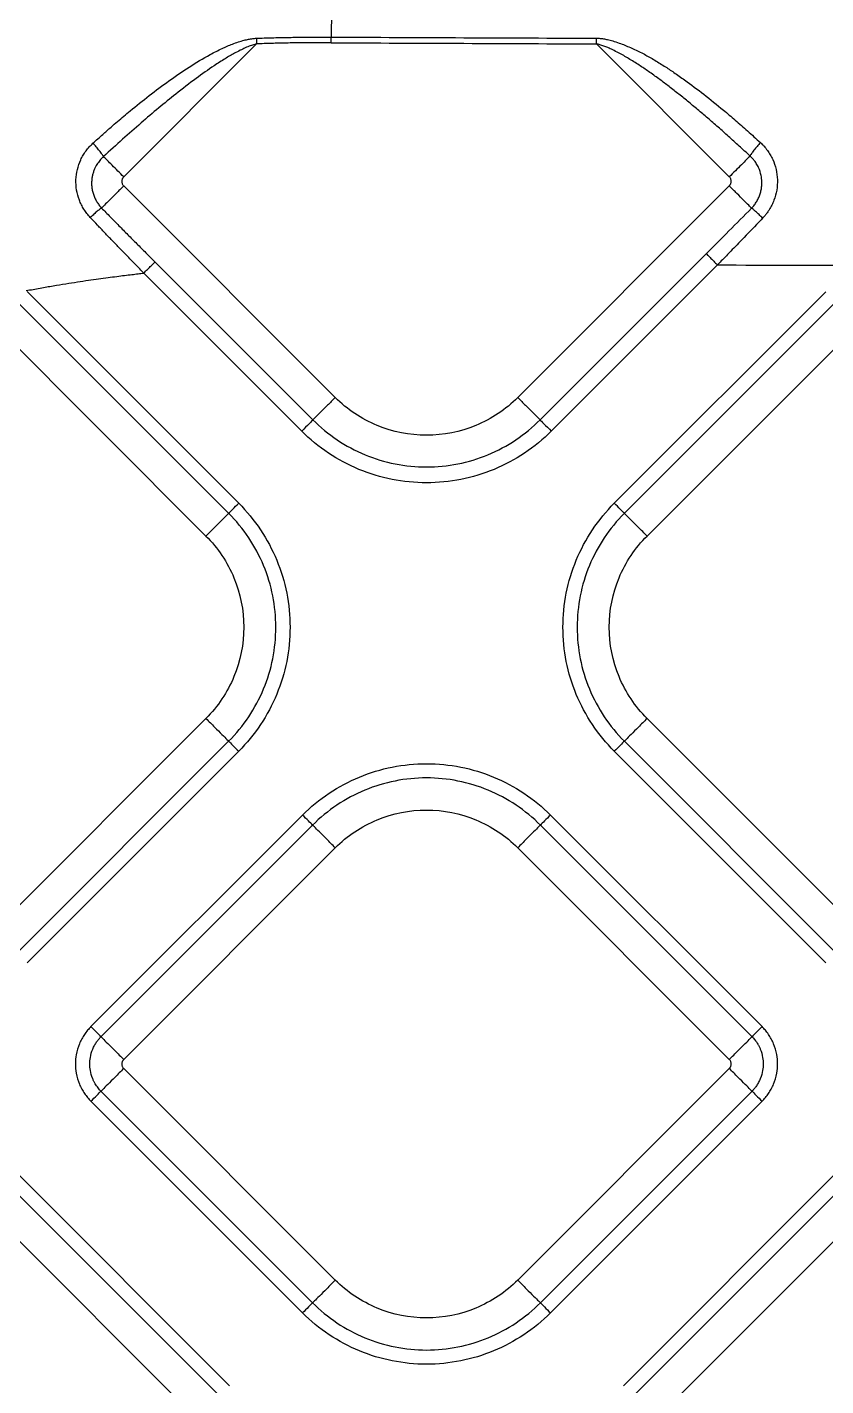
# Model space of a CAD drawing. Extents: x 525 to 609, y 649 to 778.
# Drawn here: x 565.868 to 568.355, y 700.875 to 705.105 of the extents above; entities that cross this region are included whole.
import ezdxf

# ---------------------------------------------------------------- set-up
doc = ezdxf.new("R2010")
doc.units = 0
doc.header["$MEASUREMENT"] = 0
doc.layers.add('1', color=4, linetype='Continuous')

# ---------------------------------------------------------------- blocks, each defined once
blk = doc.blocks.new('JETSETTER')
at = {"layer": '1', "color": 3, "linetype": 'Continuous', "lineweight": 25}
for p, q in [((41.4549, 35.9287), (41.041, 35.5147)), ((42.9268, 35.5147), (42.5129, 35.9287)), ((41.6998, 34.8276), (41.041, 35.4865)), ((42.9268, 35.4865), (42.268, 34.8276)), ((41.1384, 35.2496), (41.6301, 34.7579)), ((42.3377, 34.7579), (42.8551, 35.2753)), ((42.3726, 34.723), (42.8899, 35.2404)), ((41.1035, 35.2148), (41.5953, 34.723)), ((41.3991, 34.4984), (40.7404, 35.1572)), ((43.2274, 35.1571), (42.5687, 34.4984)), ((41.3678, 34.4671), (40.709, 35.126)), ((43.2588, 35.1259), (42.6, 34.4671)), ((40.6383, 35.0553), (41.2971, 34.3964)), ((42.6707, 34.3964), (43.3295, 35.0552)), ((41.2971, 33.8283), (40.6383, 33.1695)), ((43.3295, 33.1694), (42.6707, 33.8283)), ((40.709, 33.0988), (41.3678, 33.7576)), ((42.6, 33.7576), (43.2588, 33.0987)), ((40.7404, 33.0676), (41.3991, 33.7263)), ((42.5687, 33.7263), (43.2274, 33.0675)), ((41.5978, 33.5276), (40.9391, 32.8688)), ((43.0287, 32.8688), (42.37, 33.5276)), ((41.6291, 33.4963), (40.9703, 32.8374)), ((42.9975, 32.8374), (42.3387, 33.4963)), ((41.041, 32.7667), (41.6998, 33.4256)), ((42.268, 33.4256), (42.9268, 32.7667)), ((41.6998, 32.0796), (41.041, 32.7385)), ((42.9268, 32.7385), (42.268, 32.0796)), ((40.9703, 32.6678), (41.6291, 32.0089)), ((42.3387, 32.0089), (42.9975, 32.6678)), ((40.9391, 32.6364), (41.5978, 31.9776)), ((42.37, 31.9776), (43.0287, 32.6364)), ((41.3706, 31.7504), (40.7119, 32.4091)), ((43.2559, 32.4092), (42.5972, 31.7504)), ((41.3393, 31.7191), (40.6805, 32.3779)), ((43.2873, 32.378), (42.6285, 31.7191)), ((40.6098, 32.3072), (41.2686, 31.6484)), ((42.6992, 31.6484), (43.358, 32.3073))]:
    blk.add_line(p, q, dxfattribs=at)
for points, knots in [([(41.6935, 37.2367), (41.6757, 37.2366), (41.6392, 37.2366), (41.5836, 37.236), (41.5258, 37.235), (41.466, 37.2334), (41.4041, 37.2313), (41.3401, 37.2286), (41.274, 37.2251), (41.2058, 37.221), (41.1356, 37.216), (41.0633, 37.2101), (40.9889, 37.2034), (40.9125, 37.1956), (40.8341, 37.1868), (40.7537, 37.1768), (40.6712, 37.1656), (40.5868, 37.1531), (40.5005, 37.1393), (40.3973, 37.1214), (40.2101, 37.0858), (39.9748, 37.0325), (39.7086, 36.9599), (39.5106, 36.8978), (39.3473, 36.8421), (39.1776, 36.7809), (38.8963, 36.6715), (38.5757, 36.5289), (38.2832, 36.3837), (38.0742, 36.2743), (37.8834, 36.1704), (37.717, 36.0772), (37.5762, 35.997), (37.4463, 35.922), (37.2978, 35.8344), (37.1162, 35.7247), (36.8654, 35.5686), (36.6041, 35.3972), (36.3627, 35.2299), (36.1222, 35.0567), (35.8881, 34.8777), (35.6709, 34.7012), (35.5547, 34.6035), (35.435, 34.5006), (35.3053, 34.3863), (35.1656, 34.2581), (35.0597, 34.1584), (34.9786, 34.0805), (34.8986, 34.0024), (34.846, 33.9498), (34.8198, 33.9236)], [0, 0, 0, 0, 0.006805, 0.013875, 0.021211, 0.028813, 0.036683, 0.04482, 0.053225, 0.061899, 0.070842, 0.080054, 0.089536, 0.099289, 0.109312, 0.119606, 0.130172, 0.141009, 0.152118, 0.163499, 0.180904, 0.224732, 0.255387, 0.286091, 0.303823, 0.321193, 0.35492, 0.418989, 0.455144, 0.479704, 0.509195, 0.538285, 0.552659, 0.571217, 0.595748, 0.618702, 0.652597, 0.709189, 0.738954, 0.765895, 0.823716, 0.853137, 0.874589, 0.882719, 0.914509, 0.941833, 0.956494, 0.971075, 0.985576, 1, 1, 1, 1]), ([(41.6935, 37.2368), (41.6935, 37.229), (41.6934, 37.2158), (41.6932, 37.1773), (41.6931, 37.152), (41.6928, 37.0885), (41.6926, 37.0504), (41.6922, 36.9613), (41.692, 36.9104), (41.6914, 36.7967), (41.6911, 36.7338), (41.6904, 36.598), (41.6901, 36.5249), (41.6894, 36.371), (41.689, 36.29), (41.6882, 36.123), (41.6878, 36.037), (41.6873, 35.9498)], [0, 0, 0, 0, 0.125, 0.125, 0.25, 0.25, 0.375, 0.375, 0.5, 0.5, 0.625, 0.625, 0.75, 0.75, 0.875, 0.875, 1, 1, 1, 1]), ([(40.9453, 35.6194), (40.9555, 35.6286), (40.9742, 35.6453), (40.9997, 35.6678), (41.028, 35.6922), (41.0868, 35.7419), (41.1604, 35.7994), (41.2442, 35.8571), (41.2998, 35.8904), (41.3452, 35.9136), (41.3747, 35.9265), (41.3978, 35.9348), (41.4146, 35.9398), (41.4295, 35.9432), (41.4423, 35.9454), (41.4504, 35.9459), (41.4543, 35.9462)], [0, 0, 0, 0, 0.066991, 0.122561, 0.166598, 0.24992, 0.49971, 0.624729, 0.74967, 0.817485, 0.874757, 0.90695, 0.937204, 0.960283, 0.981178, 1, 1, 1, 1]), ([(41.4549, 35.9287), (41.4529, 35.9281), (41.4486, 35.9271), (41.4421, 35.925), (41.435, 35.9225), (41.4275, 35.9195), (41.4168, 35.915), (41.403, 35.9085), (41.3819, 35.8974), (41.3549, 35.8815), (41.3147, 35.8557), (41.2633, 35.8193), (41.2059, 35.7751), (41.1489, 35.7286), (41.0938, 35.6816), (41.0365, 35.631), (40.9979, 35.5957), (40.9781, 35.5776)], [0, 0, 0, 0, 0.010503, 0.022001, 0.034514, 0.048057, 0.062641, 0.092689, 0.125114, 0.182324, 0.250155, 0.365896, 0.50013, 0.615152, 0.736783, 0.865056, 1, 1, 1, 1]), ([(41.4543, 35.9462), (41.4705, 35.9467), (41.5026, 35.9478), (41.5503, 35.9488), (41.5969, 35.9495), (41.6425, 35.9499), (41.6725, 35.9498), (41.6873, 35.9498)], [0, 0, 0, 0, 0.2090376, 0.4135534, 0.6135508, 0.8090323, 1, 1, 1, 1]), ([(41.6872, 35.9322), (41.6717, 35.9322), (41.6407, 35.9323), (41.5942, 35.932), (41.5477, 35.9313), (41.5013, 35.9302), (41.4704, 35.9292), (41.4549, 35.9287)], [0, 0, 0, 0, 0.200334, 0.400488, 0.600475, 0.800308, 1, 1, 1, 1]), ([(42.9915, 35.5794), (42.9802, 35.5898), (42.958, 35.6102), (42.9249, 35.6402), (42.8922, 35.6692), (42.8601, 35.6972), (42.8285, 35.724), (42.7973, 35.7498), (42.7664, 35.7747), (42.7364, 35.798), (42.7062, 35.8208), (42.6765, 35.8421), (42.6453, 35.8633), (42.6143, 35.8827), (42.5867, 35.8984), (42.5649, 35.9095), (42.5495, 35.9168), (42.5363, 35.922), (42.5244, 35.926), (42.5166, 35.9278), (42.5129, 35.9287)], [0, 0, 0, 0, 0.0767173, 0.1516554, 0.2248203, 0.2962183, 0.3658563, 0.4337418, 0.4998827, 0.5657788, 0.6249007, 0.6904501, 0.7499324, 0.814546, 0.8746907, 0.9095265, 0.9374499, 0.9599739, 0.9807934, 1, 1, 1, 1]), ([(42.513, 35.9463), (42.515, 35.9462), (42.519, 35.9462), (42.5252, 35.9457), (42.5315, 35.945), (42.538, 35.944), (42.5447, 35.9428), (42.555, 35.9404), (42.5697, 35.9362), (42.5937, 35.9279), (42.6238, 35.9155), (42.6578, 35.8989), (42.6915, 35.8801), (42.7234, 35.8604), (42.7556, 35.8389), (42.7969, 35.81), (42.8486, 35.7714), (42.9007, 35.7293), (42.9459, 35.6909), (42.9843, 35.6571), (43.0104, 35.6334), (43.0238, 35.6212)], [0, 0, 0, 0, 0.009676, 0.019634, 0.029893, 0.040473, 0.05139, 0.06266, 0.09173, 0.125656, 0.186268, 0.250167, 0.310354, 0.375219, 0.433875, 0.500275, 0.622209, 0.750076, 0.828389, 0.911707, 1, 1, 1, 1]), ([(40.937, 35.3879), (40.9352, 35.3899), (40.9316, 35.3939), (40.9265, 35.4002), (40.9217, 35.4067), (40.9157, 35.4158), (40.9091, 35.4276), (40.9005, 35.4473), (40.8934, 35.4734), (40.8914, 35.5057), (40.8956, 35.5377), (40.9045, 35.5632), (40.9145, 35.5822), (40.9234, 35.5956), (40.9336, 35.6082), (40.9414, 35.6157), (40.9453, 35.6194)], [0, 0, 0, 0, 0.03108, 0.062232, 0.093536, 0.125071, 0.18754, 0.24992, 0.374609, 0.499639, 0.624312, 0.749422, 0.81227, 0.874584, 0.93696, 1, 1, 1, 1]), ([(40.9781, 35.5776), (40.977, 35.5797), (40.9754, 35.5823), (40.9711, 35.5885), (40.9684, 35.5922), (40.9623, 35.5999), (40.959, 35.604), (40.9521, 35.612), (40.9486, 35.6159), (40.9453, 35.6195)], [0, 0, 0, 0, 0.25, 0.25, 0.5, 0.5, 0.75, 0.75, 1, 1, 1, 1]), ([(43.0238, 35.6212), (43.0204, 35.6176), (43.0169, 35.6136), (43.0099, 35.6055), (43.0066, 35.6013), (43.0006, 35.5936), (42.9979, 35.59), (42.9939, 35.5838), (42.9924, 35.5813), (42.9915, 35.5794)], [0, 0, 0, 0, 0.25, 0.25, 0.5, 0.5, 0.75, 0.75, 1, 1, 1, 1]), ([(43.0238, 35.6212), (43.0258, 35.6194), (43.0297, 35.6157), (43.0353, 35.6097), (43.0406, 35.6035), (43.0472, 35.5948), (43.0547, 35.5834), (43.0647, 35.5641), (43.0735, 35.5383), (43.0776, 35.5058), (43.0754, 35.473), (43.0681, 35.4465), (43.0593, 35.4264), (43.0521, 35.4136), (43.0449, 35.403), (43.0381, 35.3943), (43.0332, 35.3889), (43.0307, 35.3862)], [0, 0, 0, 0, 0.03114, 0.062313, 0.093595, 0.125063, 0.187615, 0.2499, 0.374874, 0.499612, 0.624566, 0.749412, 0.812103, 0.874471, 0.916481, 0.958261, 1, 1, 1, 1]), ([(40.9781, 35.5776), (40.9766, 35.5762), (40.9734, 35.5733), (40.9688, 35.5684), (40.9642, 35.5628), (40.9597, 35.5566), (40.9554, 35.5496), (40.9511, 35.5413), (40.9472, 35.5317), (40.9441, 35.5213), (40.942, 35.5103), (40.9409, 35.4986), (40.9412, 35.4859), (40.943, 35.4731), (40.9462, 35.4606), (40.9508, 35.4487), (40.9566, 35.4375), (40.9637, 35.4269), (40.9693, 35.4207), (40.9721, 35.4176)], [0, 0, 0, 0, 0.034879, 0.072482, 0.112829, 0.155959, 0.201925, 0.250796, 0.313134, 0.375664, 0.434308, 0.500464, 0.573898, 0.646472, 0.718237, 0.789291, 0.859785, 0.929931, 1, 1, 1, 1]), ([(41.041, 35.5147), (41.0353, 35.5205), (41.0292, 35.5265), (41.0171, 35.5387), (41.011, 35.5448), (40.9996, 35.5562), (40.9943, 35.5615), (40.985, 35.5707), (40.9811, 35.5746), (40.9781, 35.5776)], [0, 0, 0, 0, 0.25, 0.25, 0.5, 0.5, 0.75, 0.75, 1, 1, 1, 1]), ([(42.9915, 35.5794), (42.9887, 35.5766), (42.9849, 35.5729), (42.9757, 35.5636), (42.9702, 35.5582), (42.9584, 35.5463), (42.952, 35.54), (42.9393, 35.5272), (42.9329, 35.5208), (42.9268, 35.5147)], [0, 0, 0, 0, 0.25, 0.25, 0.5, 0.5, 0.75, 0.75, 1, 1, 1, 1]), ([(42.9961, 35.4172), (42.9976, 35.4188), (43.0007, 35.4221), (43.0049, 35.4273), (43.0088, 35.4327), (43.0123, 35.4382), (43.0155, 35.4439), (43.0183, 35.4498), (43.0208, 35.4558), (43.0229, 35.4619), (43.0247, 35.468), (43.0261, 35.4743), (43.0272, 35.4806), (43.0279, 35.4869), (43.0282, 35.4933), (43.0282, 35.5041), (43.0262, 35.5212), (43.02, 35.5405), (43.0115, 35.5561), (43.0041, 35.5664), (42.9974, 35.5738), (42.9932, 35.5777), (42.9915, 35.5794)], [0, 0, 0, 0, 0.037113, 0.073858, 0.110292, 0.146464, 0.182417, 0.218189, 0.25381, 0.289308, 0.324704, 0.360014, 0.395254, 0.430433, 0.46556, 0.500642, 0.609732, 0.749926, 0.83469, 0.904631, 0.959791, 1, 1, 1, 1]), ([(41.041, 35.5147), (41.0404, 35.5141), (41.0392, 35.5128), (41.0378, 35.5106), (41.0364, 35.5079), (41.0354, 35.5045), (41.035, 35.5006), (41.0354, 35.4967), (41.0366, 35.4929), (41.0384, 35.4894), (41.0401, 35.4874), (41.041, 35.4865)], [0, 0, 0, 0, 0.083478, 0.166388, 0.250171, 0.374789, 0.500105, 0.62472, 0.750039, 0.874841, 1, 1, 1, 1]), ([(42.9268, 35.4865), (42.9274, 35.4871), (42.9286, 35.4884), (42.93, 35.4906), (42.9314, 35.4933), (42.9324, 35.4967), (42.9328, 35.5006), (42.9324, 35.5045), (42.9313, 35.5083), (42.9294, 35.5118), (42.9277, 35.5138), (42.9268, 35.5147)], [0, 0, 0, 0, 0.083478, 0.166388, 0.250171, 0.374789, 0.500105, 0.62472, 0.750039, 0.874841, 1, 1, 1, 1]), ([(41.041, 35.4865), (41.0331, 35.4786), (41.0252, 35.4707), (41.0103, 35.4557), (41.0032, 35.4487), (40.9909, 35.4363), (40.9855, 35.431), (40.977, 35.4225), (40.9739, 35.4194), (40.9721, 35.4176)], [0, 0, 0, 0, 0.25, 0.25, 0.5, 0.5, 0.75, 0.75, 1, 1, 1, 1]), ([(42.9961, 35.4172), (42.9944, 35.4188), (42.9915, 35.4218), (42.9831, 35.4302), (42.9777, 35.4355), (42.9652, 35.448), (42.9581, 35.4552), (42.9429, 35.4703), (42.9349, 35.4784), (42.9268, 35.4865)], [0, 0, 0, 0, 0.25, 0.25, 0.5, 0.5, 0.75, 0.75, 1, 1, 1, 1]), ([(40.9721, 35.4176), (40.9711, 35.4171), (40.9694, 35.416), (40.9649, 35.4127), (40.962, 35.4104), (40.9555, 35.4049), (40.9519, 35.4017), (40.9445, 35.3949), (40.9407, 35.3914), (40.937, 35.3879)], [0, 0, 0, 0, 0.25, 0.25, 0.5, 0.5, 0.75, 0.75, 1, 1, 1, 1]), ([(40.9721, 35.4176), (40.9811, 35.4084), (40.9991, 35.39), (41.0264, 35.3623), (41.054, 35.3344), (41.0818, 35.3063), (41.11, 35.2781), (41.1289, 35.2591), (41.1384, 35.2496)], [0, 0, 0, 0, 0.163048, 0.327525, 0.493446, 0.660823, 0.82967, 1, 1, 1, 1]), ([(43.0307, 35.3862), (43.0271, 35.3898), (43.0232, 35.3935), (43.0157, 35.4005), (43.012, 35.4039), (43.0056, 35.4097), (43.0028, 35.4121), (42.9985, 35.4156), (42.997, 35.4167), (42.9961, 35.4172)], [0, 0, 0, 0, 0.25, 0.25, 0.5, 0.5, 0.75, 0.75, 1, 1, 1, 1]), ([(41.1035, 35.2148), (41.0951, 35.2234), (41.0784, 35.2405), (41.0536, 35.2661), (41.0293, 35.2912), (41.0055, 35.3159), (40.9822, 35.3403), (40.9594, 35.3642), (40.9445, 35.3801), (40.937, 35.3879)], [0, 0, 0, 0, 0.150418, 0.298387, 0.443864, 0.586805, 0.727169, 0.864913, 1, 1, 1, 1]), ([(43.0307, 35.3862), (43.0242, 35.3794), (43.0009, 35.355), (42.9645, 35.3172), (42.9241, 35.2755), (42.9005, 35.2513), (42.8899, 35.2404)], [0, 0, 0, 0, 0.139427, 0.499997, 0.775866, 1, 1, 1, 1]), ([(41.1035, 35.2148), (41.1073, 35.2186), (41.1114, 35.2226), (41.1192, 35.2305), (41.1231, 35.2343), (41.1296, 35.2409), (41.1324, 35.2437), (41.1365, 35.2477), (41.1378, 35.249), (41.1384, 35.2496)], [0, 0, 0, 0, 0.25, 0.25, 0.5, 0.5, 0.75, 0.75, 1, 1, 1, 1]), ([(42.855, 35.2753), (42.8557, 35.2746), (42.857, 35.2733), (42.861, 35.2693), (42.8638, 35.2665), (42.8704, 35.2599), (42.8742, 35.2561), (42.8821, 35.2482), (42.8861, 35.2442), (42.8899, 35.2404)], [0, 0, 0, 0, 0.25, 0.25, 0.5, 0.5, 0.75, 0.75, 1, 1, 1, 1]), ([(40.7371, 35.1604), (40.7516, 35.163), (40.7798, 35.1682), (40.8209, 35.1753), (40.8597, 35.1817), (40.8962, 35.1874), (40.9303, 35.1926), (40.9621, 35.1971), (40.9914, 35.2011), (41.0185, 35.2046), (41.0431, 35.2077), (41.0654, 35.2104), (41.0852, 35.2127), (41.0977, 35.2141), (41.1035, 35.2148)], [0, 0, 0, 0, 0.1192055, 0.2318752, 0.338018, 0.4376399, 0.5307447, 0.6173344, 0.6974093, 0.7709683, 0.8380097, 0.8985308, 0.9525286, 1, 1, 1, 1]), ([(41.6998, 34.8276), (41.6916, 34.8194), (41.6833, 34.8111), (41.6678, 34.7956), (41.6605, 34.7883), (41.6479, 34.7757), (41.6425, 34.7703), (41.6343, 34.7621), (41.6315, 34.7593), (41.6301, 34.7579)], [0, 0, 0, 0, 0.25, 0.25, 0.5, 0.5, 0.75, 0.75, 1, 1, 1, 1]), ([(42.268, 34.8276), (42.2308, 34.7904), (42.1862, 34.7607), (42.0891, 34.7204), (42.0365, 34.71), (41.9313, 34.71), (41.8788, 34.7204), (41.7816, 34.7607), (41.737, 34.7904), (41.6998, 34.8276)], [0, 0, 0, 0, 0.25, 0.25, 0.5, 0.5, 0.75, 0.75, 1, 1, 1, 1]), ([(42.268, 34.8276), (42.2762, 34.8194), (42.2845, 34.8111), (42.3, 34.7956), (42.3073, 34.7883), (42.3199, 34.7757), (42.3253, 34.7703), (42.3335, 34.7621), (42.3363, 34.7593), (42.3377, 34.7579)], [0, 0, 0, 0, 0.25, 0.25, 0.5, 0.5, 0.75, 0.75, 1, 1, 1, 1]), ([(41.6301, 34.7579), (41.6287, 34.7565), (41.6244, 34.7522), (41.6118, 34.7396), (41.6035, 34.7313), (41.5953, 34.723)], [0, 0, 0, 0, 0.5, 0.5, 1, 1, 1, 1]), ([(41.6301, 34.7579), (41.6764, 34.7116), (41.7319, 34.6745), (41.8529, 34.6244), (41.9184, 34.6114), (42.0494, 34.6114), (42.1149, 34.6244), (42.2359, 34.6745), (42.2914, 34.7116), (42.3377, 34.7579)], [0, 0, 0, 0, 0.25, 0.25, 0.5, 0.5, 0.75, 0.75, 1, 1, 1, 1]), ([(42.3377, 34.7579), (42.3391, 34.7565), (42.3434, 34.7522), (42.3561, 34.7396), (42.3643, 34.7313), (42.3726, 34.723)], [0, 0, 0, 0, 0.5, 0.5, 1, 1, 1, 1]), ([(42.3726, 34.723), (42.3217, 34.6722), (42.2607, 34.6314), (42.1278, 34.5764), (42.0559, 34.5621), (41.912, 34.5621), (41.84, 34.5764), (41.7071, 34.6314), (41.6461, 34.6722), (41.5953, 34.723)], [0, 0, 0, 0, 0.25, 0.25, 0.5, 0.5, 0.75, 0.75, 1, 1, 1, 1]), ([(41.3678, 34.4671), (41.3708, 34.4701), (41.3754, 34.4747), (41.3863, 34.4856), (41.3927, 34.492), (41.3991, 34.4984)], [0, 0, 0, 0, 0.5, 0.5, 1, 1, 1, 1]), ([(41.3991, 34.4984), (41.4497, 34.4479), (41.4901, 34.3873), (41.5448, 34.2553), (41.559, 34.1838), (41.559, 34.0409), (41.5448, 33.9695), (41.4901, 33.8374), (41.4497, 33.7768), (41.3991, 33.7263)], [0, 0, 0, 0, 0.25, 0.25, 0.5, 0.5, 0.75, 0.75, 1, 1, 1, 1]), ([(42.5687, 33.7263), (42.5181, 33.7768), (42.4777, 33.8374), (42.423, 33.9694), (42.4088, 34.0409), (42.4088, 34.1838), (42.423, 34.2552), (42.4777, 34.3873), (42.5181, 34.4479), (42.5687, 34.4984)], [0, 0, 0, 0, 0.25, 0.25, 0.5, 0.5, 0.75, 0.75, 1, 1, 1, 1]), ([(42.6, 34.4671), (42.597, 34.4701), (42.5924, 34.4746), (42.5815, 34.4856), (42.5751, 34.492), (42.5687, 34.4984)], [0, 0, 0, 0, 0.5, 0.5, 1, 1, 1, 1]), ([(41.2971, 34.3964), (41.3063, 34.4056), (41.3154, 34.4147), (41.3324, 34.4317), (41.3402, 34.4395), (41.3532, 34.4525), (41.3585, 34.4578), (41.3657, 34.465), (41.3677, 34.467), (41.3678, 34.4671)], [0, 0, 0, 0, 0.25, 0.25, 0.5, 0.5, 0.75, 0.75, 1, 1, 1, 1]), ([(41.3678, 33.7576), (41.4143, 33.804), (41.4515, 33.8597), (41.5017, 33.981), (41.5148, 34.0467), (41.5148, 34.178), (41.5017, 34.2437), (41.4515, 34.365), (41.4143, 34.4207), (41.3678, 34.4671)], [0, 0, 0, 0, 0.25, 0.25, 0.5, 0.5, 0.75, 0.75, 1, 1, 1, 1]), ([(42.6, 34.4671), (42.5535, 34.4207), (42.5163, 34.365), (42.4661, 34.2437), (42.453, 34.178), (42.453, 34.0467), (42.4661, 33.981), (42.5163, 33.8597), (42.5535, 33.804), (42.6, 33.7576)], [0, 0, 0, 0, 0.25, 0.25, 0.5, 0.5, 0.75, 0.75, 1, 1, 1, 1]), ([(42.6707, 34.3964), (42.6615, 34.4056), (42.6524, 34.4147), (42.6354, 34.4316), (42.6276, 34.4394), (42.6146, 34.4525), (42.6093, 34.4578), (42.6021, 34.465), (42.6001, 34.4669), (42.6, 34.4671)], [0, 0, 0, 0, 0.25, 0.25, 0.5, 0.5, 0.75, 0.75, 1, 1, 1, 1]), ([(41.2971, 34.3964), (41.3343, 34.3592), (41.3641, 34.3147), (41.4043, 34.2175), (41.4148, 34.165), (41.4148, 34.0598), (41.4043, 34.0072), (41.3641, 33.91), (41.3343, 33.8655), (41.2971, 33.8283)], [0, 0, 0, 0, 0.25, 0.25, 0.5, 0.5, 0.75, 0.75, 1, 1, 1, 1]), ([(42.6707, 33.8283), (42.6335, 33.8655), (42.6037, 33.91), (42.5635, 34.0072), (42.553, 34.0597), (42.553, 34.1649), (42.5635, 34.2175), (42.6037, 34.3147), (42.6335, 34.3592), (42.6707, 34.3964)], [0, 0, 0, 0, 0.25, 0.25, 0.5, 0.5, 0.75, 0.75, 1, 1, 1, 1]), ([(41.2971, 33.8283), (41.3063, 33.8191), (41.3154, 33.81), (41.3324, 33.7931), (41.3402, 33.7853), (41.3532, 33.7722), (41.3585, 33.7669), (41.3657, 33.7597), (41.3677, 33.7578), (41.3678, 33.7576)], [0, 0, 0, 0, 0.25, 0.25, 0.5, 0.5, 0.75, 0.75, 1, 1, 1, 1]), ([(42.6707, 33.8283), (42.6615, 33.8191), (42.6524, 33.81), (42.6354, 33.793), (42.6276, 33.7852), (42.6146, 33.7722), (42.6093, 33.7669), (42.6021, 33.7597), (42.6001, 33.7577), (42.6, 33.7576)], [0, 0, 0, 0, 0.25, 0.25, 0.5, 0.5, 0.75, 0.75, 1, 1, 1, 1]), ([(41.3678, 33.7576), (41.3708, 33.7546), (41.3754, 33.7501), (41.3863, 33.7391), (41.3927, 33.7327), (41.3991, 33.7263)], [0, 0, 0, 0, 0.5, 0.5, 1, 1, 1, 1]), ([(42.6, 33.7576), (42.597, 33.7546), (42.5924, 33.75), (42.5815, 33.7391), (42.5751, 33.7327), (42.5687, 33.7263)], [0, 0, 0, 0, 0.5, 0.5, 1, 1, 1, 1]), ([(41.5978, 33.5276), (41.6484, 33.5781), (41.7089, 33.6186), (41.841, 33.6733), (41.9124, 33.6875), (42.0554, 33.6875), (42.1268, 33.6733), (42.2589, 33.6186), (42.3194, 33.5781), (42.37, 33.5276)], [0, 0, 0, 0, 0.25, 0.25, 0.5, 0.5, 0.75, 0.75, 1, 1, 1, 1]), ([(42.3387, 33.4963), (42.2922, 33.5427), (42.2366, 33.5799), (42.1152, 33.6302), (42.0496, 33.6432), (41.9182, 33.6432), (41.8526, 33.6302), (41.7312, 33.5799), (41.6756, 33.5427), (41.6291, 33.4963)], [0, 0, 0, 0, 0.25, 0.25, 0.5, 0.5, 0.75, 0.75, 1, 1, 1, 1]), ([(41.6291, 33.4963), (41.6262, 33.4993), (41.6216, 33.5038), (41.6106, 33.5148), (41.6043, 33.5212), (41.5978, 33.5276)], [0, 0, 0, 0, 0.5, 0.5, 1, 1, 1, 1]), ([(41.6998, 33.4256), (41.737, 33.4628), (41.7816, 33.4925), (41.8788, 33.5328), (41.9313, 33.5432), (42.0365, 33.5432), (42.0891, 33.5328), (42.1862, 33.4925), (42.2308, 33.4628), (42.268, 33.4256)], [0, 0, 0, 0, 0.25, 0.25, 0.5, 0.5, 0.75, 0.75, 1, 1, 1, 1]), ([(42.37, 33.5276), (42.3636, 33.5212), (42.3572, 33.5148), (42.3462, 33.5038), (42.3417, 33.4993), (42.3387, 33.4963)], [0, 0, 0, 0, 0.5, 0.5, 1, 1, 1, 1]), ([(41.6998, 33.4256), (41.6907, 33.4347), (41.6815, 33.4439), (41.6646, 33.4608), (41.6568, 33.4686), (41.6438, 33.4817), (41.6385, 33.4869), (41.6313, 33.4942), (41.6293, 33.4961), (41.6291, 33.4963)], [0, 0, 0, 0, 0.25, 0.25, 0.5, 0.5, 0.75, 0.75, 1, 1, 1, 1]), ([(42.3387, 33.4963), (42.3385, 33.4961), (42.3366, 33.4942), (42.3293, 33.4869), (42.3241, 33.4817), (42.311, 33.4686), (42.3032, 33.4608), (42.2863, 33.4439), (42.2771, 33.4347), (42.268, 33.4256)], [0, 0, 0, 0, 0.25, 0.25, 0.5, 0.5, 0.75, 0.75, 1, 1, 1, 1]), ([(40.9391, 32.8688), (40.9373, 32.867), (40.9336, 32.8633), (40.9284, 32.8573), (40.9235, 32.8511), (40.9188, 32.8445), (40.9144, 32.8377), (40.9103, 32.8306), (40.9065, 32.8232), (40.8994, 32.8073), (40.8925, 32.7838), (40.8897, 32.7525), (40.8925, 32.7213), (40.9002, 32.6951), (40.9101, 32.6745), (40.9187, 32.6605), (40.9283, 32.6477), (40.9355, 32.6401), (40.9391, 32.6364)], [0, 0, 0, 0, 0.030283, 0.060815, 0.091621, 0.122727, 0.154155, 0.18593, 0.218076, 0.250613, 0.387935, 0.50022, 0.613211, 0.749546, 0.814895, 0.878303, 0.939947, 1, 1, 1, 1]), ([(40.9703, 32.8374), (40.9675, 32.8403), (40.9629, 32.8449), (40.9517, 32.8561), (40.9452, 32.8627), (40.9391, 32.8688)], [0, 0, 0, 0, 0.5, 0.5, 1, 1, 1, 1]), ([(43.0287, 32.8688), (43.0226, 32.8627), (43.0161, 32.8561), (43.0049, 32.8449), (43.0003, 32.8403), (42.9975, 32.8374)], [0, 0, 0, 0, 0.5, 0.5, 1, 1, 1, 1]), ([(43.0287, 32.6364), (43.0305, 32.6382), (43.0342, 32.642), (43.0394, 32.6479), (43.0444, 32.6541), (43.049, 32.6607), (43.0534, 32.6675), (43.0575, 32.6746), (43.0613, 32.682), (43.0684, 32.6979), (43.0754, 32.7214), (43.0781, 32.7527), (43.0753, 32.7839), (43.0676, 32.8101), (43.0577, 32.8307), (43.0491, 32.8447), (43.0395, 32.8575), (43.0323, 32.8651), (43.0287, 32.8688)], [0, 0, 0, 0, 0.030283, 0.060815, 0.091621, 0.122727, 0.154155, 0.18593, 0.218076, 0.250613, 0.387935, 0.50022, 0.613211, 0.749546, 0.814895, 0.878303, 0.939947, 1, 1, 1, 1]), ([(40.9703, 32.6678), (40.9688, 32.6693), (40.9656, 32.6726), (40.9611, 32.678), (40.9566, 32.6841), (40.9522, 32.6909), (40.9481, 32.6985), (40.942, 32.7121), (40.9368, 32.7302), (40.935, 32.7526), (40.9368, 32.775), (40.9423, 32.7945), (40.9499, 32.8105), (40.9564, 32.821), (40.9631, 32.8299), (40.968, 32.835), (40.9703, 32.8374)], [0, 0, 0, 0, 0.034707, 0.072248, 0.112595, 0.155737, 0.201682, 0.250449, 0.393045, 0.50003, 0.606972, 0.74961, 0.821643, 0.887377, 0.946846, 1, 1, 1, 1]), ([(40.9703, 32.8374), (40.9705, 32.8373), (40.9724, 32.8353), (40.9797, 32.8281), (40.9849, 32.8228), (40.998, 32.8098), (41.0058, 32.802), (41.0227, 32.785), (41.0319, 32.7759), (41.041, 32.7667)], [0, 0, 0, 0, 0.25, 0.25, 0.5, 0.5, 0.75, 0.75, 1, 1, 1, 1]), ([(42.9268, 32.7667), (42.936, 32.7759), (42.9451, 32.785), (42.9621, 32.802), (42.9698, 32.8098), (42.9829, 32.8228), (42.9882, 32.8281), (42.9954, 32.8353), (42.9974, 32.8373), (42.9975, 32.8374)], [0, 0, 0, 0, 0.25, 0.25, 0.5, 0.5, 0.75, 0.75, 1, 1, 1, 1]), ([(42.9975, 32.8374), (42.999, 32.8359), (43.0022, 32.8326), (43.0067, 32.8272), (43.0112, 32.8211), (43.0156, 32.8143), (43.0197, 32.8067), (43.0259, 32.7931), (43.031, 32.775), (43.0328, 32.7526), (43.031, 32.7302), (43.0255, 32.7107), (43.0179, 32.6948), (43.0114, 32.6842), (43.0047, 32.6753), (42.9998, 32.6702), (42.9975, 32.6678)], [0, 0, 0, 0, 0.034707, 0.072248, 0.112595, 0.155737, 0.201682, 0.250449, 0.393045, 0.50003, 0.606972, 0.74961, 0.821642, 0.887377, 0.946846, 1, 1, 1, 1]), ([(41.041, 32.7667), (41.0404, 32.7661), (41.0392, 32.7648), (41.0378, 32.7626), (41.0364, 32.7599), (41.0354, 32.7565), (41.035, 32.7526), (41.0354, 32.7487), (41.0366, 32.7449), (41.0384, 32.7414), (41.0401, 32.7394), (41.041, 32.7385)], [0, 0, 0, 0, 0.083478, 0.166388, 0.250171, 0.374789, 0.500105, 0.62472, 0.750039, 0.874841, 1, 1, 1, 1]), ([(42.9268, 32.7385), (42.9274, 32.7391), (42.9286, 32.7404), (42.93, 32.7426), (42.9314, 32.7453), (42.9324, 32.7487), (42.9328, 32.7526), (42.9324, 32.7565), (42.9313, 32.7603), (42.9294, 32.7638), (42.9277, 32.7658), (42.9268, 32.7667)], [0, 0, 0, 0, 0.083478, 0.166388, 0.250171, 0.374789, 0.500105, 0.62472, 0.750039, 0.874841, 1, 1, 1, 1]), ([(41.041, 32.7385), (41.0319, 32.7293), (41.0227, 32.7202), (41.0058, 32.7032), (40.998, 32.6954), (40.9849, 32.6824), (40.9797, 32.6771), (40.9724, 32.6699), (40.9705, 32.6679), (40.9703, 32.6678)], [0, 0, 0, 0, 0.25, 0.25, 0.5, 0.5, 0.75, 0.75, 1, 1, 1, 1]), ([(42.9975, 32.6678), (42.9974, 32.6679), (42.9954, 32.6699), (42.9882, 32.6771), (42.9829, 32.6824), (42.9698, 32.6954), (42.9621, 32.7032), (42.9451, 32.7202), (42.936, 32.7293), (42.9268, 32.7385)], [0, 0, 0, 0, 0.25, 0.25, 0.5, 0.5, 0.75, 0.75, 1, 1, 1, 1]), ([(40.9391, 32.6364), (40.9452, 32.6425), (40.9517, 32.6491), (40.9629, 32.6603), (40.9675, 32.6649), (40.9703, 32.6678)], [0, 0, 0, 0, 0.5, 0.5, 1, 1, 1, 1]), ([(42.9975, 32.6678), (43.0003, 32.6649), (43.0049, 32.6603), (43.0161, 32.6491), (43.0226, 32.6425), (43.0287, 32.6364)], [0, 0, 0, 0, 0.5, 0.5, 1, 1, 1, 1]), ([(41.6998, 32.0796), (41.6907, 32.0705), (41.6815, 32.0613), (41.6646, 32.0444), (41.6568, 32.0366), (41.6438, 32.0235), (41.6385, 32.0183), (41.6313, 32.011), (41.6293, 32.0091), (41.6291, 32.0089)], [0, 0, 0, 0, 0.25, 0.25, 0.5, 0.5, 0.75, 0.75, 1, 1, 1, 1]), ([(42.268, 32.0796), (42.2308, 32.0424), (42.1862, 32.0127), (42.0891, 31.9724), (42.0365, 31.962), (41.9313, 31.962), (41.8788, 31.9724), (41.7816, 32.0127), (41.737, 32.0424), (41.6998, 32.0796)], [0, 0, 0, 0, 0.25, 0.25, 0.5, 0.5, 0.75, 0.75, 1, 1, 1, 1]), ([(42.268, 32.0796), (42.2771, 32.0705), (42.2863, 32.0613), (42.3032, 32.0444), (42.311, 32.0366), (42.3241, 32.0235), (42.3293, 32.0183), (42.3366, 32.011), (42.3385, 32.0091), (42.3387, 32.0089)], [0, 0, 0, 0, 0.25, 0.25, 0.5, 0.5, 0.75, 0.75, 1, 1, 1, 1]), ([(41.6291, 32.0089), (41.6262, 32.0059), (41.6216, 32.0014), (41.6106, 31.9904), (41.6043, 31.984), (41.5978, 31.9776)], [0, 0, 0, 0, 0.5, 0.5, 1, 1, 1, 1]), ([(41.6291, 32.0089), (41.6756, 31.9625), (41.7312, 31.9253), (41.8526, 31.875), (41.9182, 31.862), (42.0496, 31.862), (42.1152, 31.875), (42.2366, 31.9253), (42.2922, 31.9625), (42.3387, 32.0089)], [0, 0, 0, 0, 0.25, 0.25, 0.5, 0.5, 0.75, 0.75, 1, 1, 1, 1]), ([(42.3387, 32.0089), (42.3417, 32.0059), (42.3462, 32.0014), (42.3572, 31.9904), (42.3636, 31.984), (42.37, 31.9776)], [0, 0, 0, 0, 0.5, 0.5, 1, 1, 1, 1]), ([(42.37, 31.9776), (42.3194, 31.9271), (42.2589, 31.8866), (42.1268, 31.8319), (42.0554, 31.8177), (41.9124, 31.8177), (41.841, 31.8319), (41.7089, 31.8866), (41.6484, 31.9271), (41.5978, 31.9776)], [0, 0, 0, 0, 0.25, 0.25, 0.5, 0.5, 0.75, 0.75, 1, 1, 1, 1])]:
    blk.add_open_spline(points, degree=3, knots=knots, dxfattribs=at)
for points in [[(41.4543, 35.9463), (41.4545, 35.9407), (41.4547, 35.9347), (41.4549, 35.9287)], [(41.6872, 35.9322), (41.6873, 35.9382), (41.6873, 35.9442), (41.6873, 35.9498)], [(41.6872, 35.9322), (41.9625, 35.9309), (42.2377, 35.9297), (42.5129, 35.9287)], [(41.6873, 35.9498), (41.9625, 35.9485), (42.2377, 35.9473), (42.513, 35.9463)], [(42.5129, 35.9287), (42.5129, 35.9346), (42.5129, 35.9407), (42.513, 35.9463)], [(42.9961, 35.4172), (42.9493, 35.3697), (42.9022, 35.3224), (42.8551, 35.2753)], [(42.8899, 35.2404), (43.2027, 35.2394), (43.5156, 35.2385), (43.8284, 35.2379)]]:
    blk.add_open_spline(points, degree=3, dxfattribs=at)

msp = doc.modelspace()

# ---------------------------------------------------------------- block references
at = {"layer": '1'}
msp.add_blockref('JETSETTER', (525.1273, 669.1243), dxfattribs=at)

doc.saveas('drawing.dxf')
